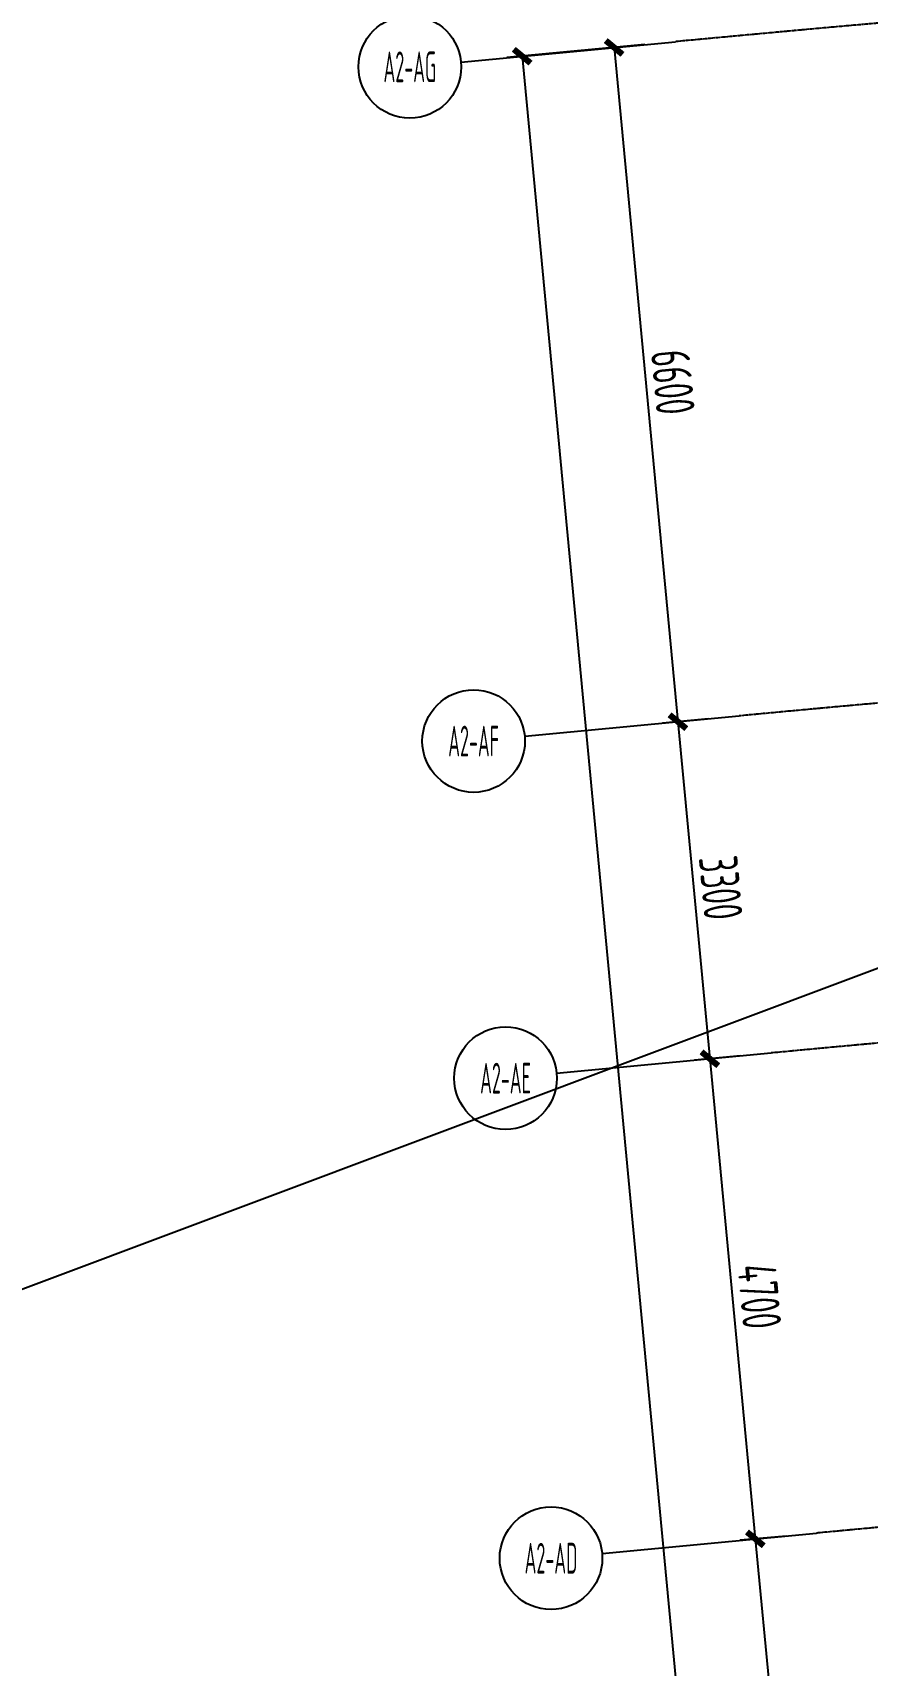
# Model space of a CAD drawing. Header units: millimetres. Extents: x 11515858 to 24947533, y -12764720 to -6305528.
# Drawn here: x 11741999 to 11750132, y -6388141 to -6372229 of the extents above; entities that cross this region are included whole.
import ezdxf
from ezdxf.enums import TextEntityAlignment as Align

# ---------------------------------------------------------------- set-up
doc = ezdxf.new("R2010")
doc.units = ezdxf.units.MM
doc.header["$LTSCALE"] = 10
for name, pattern in [('A2-RG-AXIS$0$CENTER', [2, 1.25, -0.25, 0.25, -0.25]), ('A2-RG-AXIS$0$DOTE', [2.42, 2, -0.2, 0.02, -0.2]), ('A2-RI-F3$0$HIDDEN', [0.375, 0.25, -0.125])]:
    doc.linetypes.add(name, pattern=pattern)
for name, color, linetype in [('A2-RG-AXIS$0$A-AXIS', 1, 'Continuous'), ('A2-RG-AXIS$0$A-DIMS-100', 1, 'Continuous'), ('A2-RG-AXIS$0$A-GRID', 1, 'A2-RG-AXIS$0$CENTER'), ('A2-RG-AXIS$0$A-SYMB', 4, 'Continuous')]:
    doc.layers.add(name, color=color, linetype=linetype)
doc.styles.add('A2-RG-AXIS$0$ECADI', font='hzs.shx', dxfattribs={"width": 0.7, "bigfont": 'hztxt.shx'})
doc.styles.add('A2-RG-AXIS$0$XD2008', font='hzs.shx', dxfattribs={"width": 0.7, "bigfont": 'hztxt.shx'})
doc.dimstyles.new('A2-RG-AXIS$0$XD150$0', dxfattribs={"dimscale": 150, "dimtxt": 2.5, "dimasz": 1, "dimexe": 1, "dimexo": 2, "dimgap": 0.5, "dimtad": 1, "dimdec": 0, "dimdsep": 46, "dimtxsty": 'A2-RG-AXIS$0$XD2008', "dimblk": 'A2-RG-AXIS$0$_ArchTick', "dimcen": 2.5, "dimclrt": 4, "dimaunit": 1, "dimadec": 0, "dimazin": 0, "dimtfac": 1, "dimtdec": 0, "dimtmove": 2, "dimatfit": 3, "dimfxl": 0, "dimtolj": 1, "dimtzin": 0, "dimarcsym": 0})

# ---------------------------------------------------------------- blocks, each defined once
blk = doc.blocks.new('A2-RG-AXIS$0$ECADI-TAG-GRID')
at = {"color": 13}
blk.add_circle((0, 0), 5, dxfattribs=at)
at = {"style": 'A2-RG-AXIS$0$ECADI', "width": 0.7}
blk.add_attdef('GRID', text='', height=5, dxfattribs=at).set_placement((0, 0), align=Align.MIDDLE)
blk = doc.blocks.new('A2-RG-AXIS$0$_ArchTick')
at = {"color": 0, "linetype": 'ByBlock', "const_width": 0.4}
blk.add_lwpolyline([(-0.5, -0.5), (0.5, 0.5)], dxfattribs=at)
blk = doc.blocks.new('*D521')
at = {"layer": 'A2-RG-AXIS$0$A-DIMS-100', "color": 0, "lineweight": -2, "ltscale": 3, "transparency": 16777216}
for p, q in [((11747964, -6372346), (11747516, -6372388)), ((11747665, -6372374), (11748287, -6378945)), ((11748586, -6378916), (11748138, -6378959))]:
    blk.add_line(p, q, dxfattribs=at)
at = {"layer": 'Defpoints', "color": 0, "ltscale": 3, "transparency": 16777216}
for p in [(11748263, -6372318), (11748885, -6378888), (11748287, -6378945)]:
    blk.add_point(p, dxfattribs=at)
at = {"layer": 'A2-RG-AXIS$0$A-DIMS-100', "color": 0, "lineweight": -2, "ltscale": 3, "transparency": 16777216, "xscale": 150, "yscale": 150, "zscale": 150}
for p, rotation in [((11747665, -6372374), 95.40764197919357), ((11748287, -6378945), 275.4076419791936)]:
    blk.add_blockref('A2-RG-AXIS$0$_ArchTick', p, dxfattribs=dict(at, rotation=rotation))
at = {"layer": 'A2-RG-AXIS$0$A-DIMS-100', "color": 4, "ltscale": 3, "transparency": 16777216, "insert": (11748238, -6375635), "char_height": 375, "attachment_point": 5, "rotation": 275.4076, "style": 'A2-RG-AXIS$0$XD2008'}
blk.add_mtext('\\A1;6600', dxfattribs=at)
blk = doc.blocks.new('*D522')
at = {"layer": 'A2-RG-AXIS$0$A-DIMS-100', "color": 0, "lineweight": -2, "ltscale": 3, "transparency": 16777216}
for p, q in [((11748586, -6378916), (11748138, -6378959)), ((11748287, -6378945), (11748598, -6382230)), ((11748897, -6382202), (11748449, -6382244))]:
    blk.add_line(p, q, dxfattribs=at)
at = {"layer": 'Defpoints', "color": 0, "ltscale": 3, "transparency": 16777216}
for p in [(11748885, -6378888), (11748598, -6382230), (11749196, -6382174)]:
    blk.add_point(p, dxfattribs=at)
at = {"layer": 'A2-RG-AXIS$0$A-DIMS-100', "color": 0, "lineweight": -2, "ltscale": 3, "transparency": 16777216, "xscale": 150, "yscale": 150, "zscale": 150}
for p, rotation in [((11748287, -6378945), 95.40764194036541), ((11748598, -6382230), 275.4076419403654)]:
    blk.add_blockref('A2-RG-AXIS$0$_ArchTick', p, dxfattribs=dict(at, rotation=rotation))
at = {"layer": 'A2-RG-AXIS$0$A-DIMS-100', "color": 4, "ltscale": 3, "transparency": 16777216, "insert": (11748704, -6380563), "char_height": 375, "attachment_point": 5, "rotation": 275.4076, "style": 'A2-RG-AXIS$0$XD2008'}
blk.add_mtext('\\A1;3300', dxfattribs=at)
blk = doc.blocks.new('*D523')
at = {"layer": 'A2-RG-AXIS$0$A-DIMS-100', "color": 0, "lineweight": -2, "ltscale": 3, "transparency": 16777216}
for p, q in [((11748897, -6382202), (11748449, -6382244)), ((11748598, -6382230), (11749041, -6386909)), ((11749340, -6386881), (11748892, -6386923))]:
    blk.add_line(p, q, dxfattribs=at)
at = {"layer": 'Defpoints', "color": 0, "ltscale": 3, "transparency": 16777216}
for p in [(11749196, -6382174), (11749638, -6386853), (11749041, -6386909)]:
    blk.add_point(p, dxfattribs=at)
at = {"layer": 'A2-RG-AXIS$0$A-DIMS-100', "color": 0, "lineweight": -2, "ltscale": 3, "transparency": 16777216, "xscale": 150, "yscale": 150, "zscale": 150}
for p, rotation in [((11748598, -6382230), 95.40764194036541), ((11749041, -6386909), 275.4076419403654)]:
    blk.add_blockref('A2-RG-AXIS$0$_ArchTick', p, dxfattribs=dict(at, rotation=rotation))
at = {"layer": 'A2-RG-AXIS$0$A-DIMS-100', "color": 4, "ltscale": 3, "transparency": 16777216, "insert": (11749081, -6384545), "char_height": 375, "attachment_point": 5, "rotation": 275.4076, "style": 'A2-RG-AXIS$0$XD2008'}
blk.add_mtext('\\A1;4700', dxfattribs=at)
blk = doc.blocks.new('*D524')
at = {"layer": 'A2-RG-AXIS$0$A-DIMS-100', "color": 0, "lineweight": -2, "ltscale": 3, "transparency": 16777216}
for p, q in [((11749340, -6386881), (11748892, -6386923)), ((11749041, -6386909), (11749475, -6391489)), ((11749773, -6391460), (11749325, -6391503))]:
    blk.add_line(p, q, dxfattribs=at)
at = {"layer": 'Defpoints', "color": 0, "ltscale": 3, "transparency": 16777216}
for p in [(11749638, -6386853), (11749475, -6391489), (11750072, -6391432)]:
    blk.add_point(p, dxfattribs=at)
at = {"layer": 'A2-RG-AXIS$0$A-DIMS-100', "color": 0, "lineweight": -2, "ltscale": 3, "transparency": 16777216, "xscale": 150, "yscale": 150, "zscale": 150}
for p, rotation in [((11749041, -6386909), 95.40764194036541), ((11749475, -6391489), 275.4076419403654)]:
    blk.add_blockref('A2-RG-AXIS$0$_ArchTick', p, dxfattribs=dict(at, rotation=rotation))
at = {"layer": 'A2-RG-AXIS$0$A-DIMS-100', "color": 4, "ltscale": 3, "transparency": 16777216, "insert": (11749519, -6389174), "char_height": 375, "attachment_point": 5, "rotation": 275.4076, "style": 'A2-RG-AXIS$0$XD2008'}
blk.add_mtext('\\A1;4600', dxfattribs=at)
blk = doc.blocks.new('*D528')
at = {"layer": 'A2-RG-AXIS$0$A-DIMS-100', "color": 0, "lineweight": -2, "ltscale": 3, "transparency": 16777216}
for p, q in [((11747964, -6372346), (11746620, -6372473)), ((11746769, -6372459), (11749992, -6406507)), ((11751187, -6406394), (11749843, -6406521))]:
    blk.add_line(p, q, dxfattribs=at)
at = {"layer": 'Defpoints', "color": 0, "ltscale": 3, "transparency": 16777216}
for p in [(11748263, -6372318), (11751486, -6406365), (11749992, -6406507)]:
    blk.add_point(p, dxfattribs=at)
at = {"layer": 'A2-RG-AXIS$0$A-DIMS-100', "color": 0, "lineweight": -2, "ltscale": 3, "transparency": 16777216, "xscale": 150, "yscale": 150, "zscale": 150}
for p, rotation in [((11746769, -6372459), 95.40764197918442), ((11749992, -6406507), 275.4076419791845)]:
    blk.add_blockref('A2-RG-AXIS$0$_ArchTick', p, dxfattribs=dict(at, rotation=rotation))
at = {"layer": 'A2-RG-AXIS$0$A-DIMS-100', "color": 4, "ltscale": 3, "transparency": 16777216, "insert": (11748642, -6389458), "char_height": 375, "attachment_point": 5, "rotation": 275.4076, "style": 'A2-RG-AXIS$0$XD2008'}
blk.add_mtext('\\A1;34200', dxfattribs=at)
blk = doc.blocks.new('A2-RG-AXIS')
at = {"layer": 'A2-RG-AXIS$0$A-AXIS', "ltscale": 3}
for p, q in [((11746171.9, -6372515.5), (11748262.6, -6372317.6)), ((11746793.9, -6379086.1), (11748884.5, -6378888.2)), ((11747104.9, -6382371.4), (11749195.5, -6382173.5)), ((11747547.8, -6387050.5), (11749638.5, -6386852.6))]:
    blk.add_line(p, q, dxfattribs=at)
at = {"layer": 'A2-RG-AXIS$0$A-GRID', "linetype": 'A2-RG-AXIS$0$DOTE'}
for radius in [323300, 316700, 313400, 308700]:
    blk.add_arc((11778730.7, -6694178.7), radius, 75.589285, 95.407644, dxfattribs=at)
at = {"layer": 'A2-RG-AXIS$0$A-SYMB'}
ref = blk.add_blockref('A2-RG-AXIS$0$ECADI-TAG-GRID', (11745674.1, -6372562.6), dxfattribs=dict(at, xscale=100, yscale=100, zscale=100))
ref.add_attrib('GRID', 'A2-AG', dxfattribs={"layer": '0', "extrusion": (0, 0, -1), "height": 300, "style": 'A2-RG-AXIS$0$ECADI', "text_generation_flag": 2, "width": 0.5}).set_placement((-11745674.1, -6372562.6), align=Align.MIDDLE)
ref = blk.add_blockref('A2-RG-AXIS$0$ECADI-TAG-GRID', (11746296.1, -6379133.3), dxfattribs=dict(at, xscale=100, yscale=100, zscale=100))
ref.add_attrib('GRID', 'A2-AF', dxfattribs={"layer": '0', "extrusion": (0, 0, -1), "height": 300, "style": 'A2-RG-AXIS$0$ECADI', "text_generation_flag": 2, "width": 0.5}).set_placement((-11746296.1, -6379133.3), align=Align.MIDDLE)
ref = blk.add_blockref('A2-RG-AXIS$0$ECADI-TAG-GRID', (11746607.1, -6382418.6), dxfattribs=dict(at, xscale=100, yscale=100, zscale=100))
ref.add_attrib('GRID', 'A2-AE', dxfattribs={"layer": '0', "extrusion": (0, 0, -1), "height": 300, "style": 'A2-RG-AXIS$0$ECADI', "text_generation_flag": 2, "width": 0.5}).set_placement((-11746607.1, -6382418.6), align=Align.MIDDLE)
ref = blk.add_blockref('A2-RG-AXIS$0$ECADI-TAG-GRID', (11747050, -6387097.6), dxfattribs=dict(at, xscale=100, yscale=100, zscale=100))
ref.add_attrib('GRID', 'A2-AD', dxfattribs={"layer": '0', "extrusion": (0, 0, -1), "height": 300, "style": 'A2-RG-AXIS$0$ECADI', "text_generation_flag": 2, "width": 0.5}).set_placement((-11747050, -6387097.6), align=Align.MIDDLE)
at = {"layer": 'A2-RG-AXIS$0$A-DIMS-100', "ltscale": 3}
for p2, distance, picture, middle in [((11751485.6, -6406365.4), -1500, '*D528', (11748642.1, -6389458.1)), ((11748884.5, -6378888.2), -600, '*D521', (11748237.5, -6375634.7))]:
    dim = blk.add_aligned_dim(p1=(11748262.6, -6372317.6), p2=p2, distance=distance, dimstyle='A2-RG-AXIS$0$XD150$0', dxfattribs=at)
    dim.commit()
    dim.dimension.update_dxf_attribs({"geometry": picture, "text_midpoint": middle})
for base, p1, p2, picture, middle in [((11748598.2, -6382230.1), (11748884.5, -6378888.2), (11749195.5, -6382173.5), '*D522', (11748704, -6380562.7)), ((11749041.1, -6386909.2), (11749195.5, -6382173.5), (11749638.5, -6386852.6), '*D523', (11749081, -6384544.9)), ((11749474.6, -6391488.7), (11749638.5, -6386852.6), (11750072, -6391432.1), '*D524', (11749519.2, -6389174.2))]:
    dim = blk.add_linear_dim(base=base, p1=p1, p2=p2, angle=95.40764, dimstyle='A2-RG-AXIS$0$XD150$0', dxfattribs=at)
    dim.commit()
    dim.dimension.update_dxf_attribs({"geometry": picture, "text_midpoint": middle})
blk = doc.blocks.new('A2-RI-F3')
at = {"layer": 'Defpoints', "color": 3}
blk.add_line((11736237.4, -6386598.8), (11751478.4, -6380876.5), dxfattribs=at)
at = {"linetype": 'A2-RI-F3$0$HIDDEN', "ltscale": 3}
blk.add_blockref('A2-RG-AXIS', (0, 0), dxfattribs=at)

msp = doc.modelspace()

# ---------------------------------------------------------------- block references
for name in ['A2-RI-F3', 'A2-RG-AXIS']:
    msp.add_blockref(name, (0, 0))

doc.saveas('drawing.dxf')
